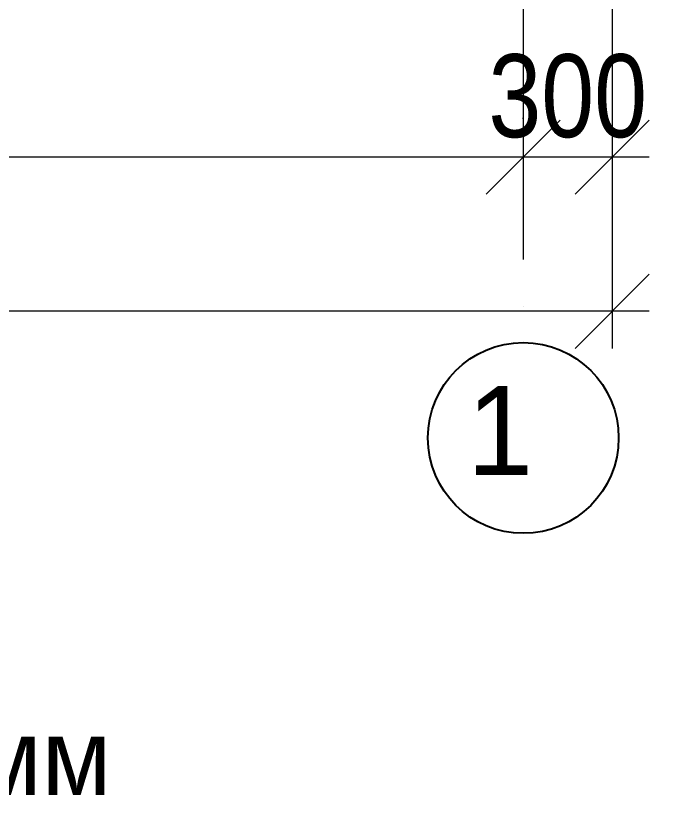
# Model space of a CAD drawing. Header units: millimetres. Extents: x 1067644 to 1117794, y -913136 to -692535.
# Drawn here: x 1109482 to 1111662, y -736105 to -733400 of the extents above; entities that cross this region are included whole.
import ezdxf

# ---------------------------------------------------------------- set-up
doc = ezdxf.new("R2010")
doc.units = ezdxf.units.MM
doc.linetypes.add('DASHDOT', pattern=[25.4, 12.7, -6.35, 0, -6.35])
doc.layers.add('Arcs_Circles_Ном._пера__98', color=7, linetype='Continuous', lineweight=20)
doc.styles.add('style3', font='ARIAAL_.TTF', dxfattribs={"height": 300})
doc.styles.add('yazitipi', font='ARIALN.TTF')
doc.styles.add('СГЕНЕРИР_СТИЛЬ_3', font='a3ar(la).ttf')
doc.dimstyles.new('sevda', dxfattribs={"dimscale": 100, "dimtxt": 2.8, "dimasz": 2.5, "dimexe": 1.25, "dimexo": 0.625, "dimtad": 1, "dimtxsty": 'yazitipi', "dimblk": 'OBLIQUE', "dimcen": 2.5, "dimdle": 1.25, "dimclrd": 253, "dimclre": 253, "dimclrt": 73, "dimaunit": 1, "dimadec": 3, "dimazin": 0, "dimtfac": 1, "dimtmove": 1, "dimatfit": 3, "dimfxl": 1, "dimlwd": 13, "dimlwe": 13, "dimarcsym": 0})

# ---------------------------------------------------------------- blocks, each defined once
blk = doc.blocks.new('_Oblique')
at = {"color": 0, "linetype": 'ByBlock', "lineweight": -2}
blk.add_line((-0.5, -0.5), (0.5, 0.5), dxfattribs=at)
blk = doc.blocks.new('*D476')
at = {"color": 253, "lineweight": 13, "ltscale": 5, "transparency": 16777216}
for p, q in [((1106193.6, -732458), (1106193.6, -734000.7)), ((1111193.6, -732458), (1111193.6, -734000.7)), ((1111318.6, -733875.7), (1106068.6, -733875.7))]:
    blk.add_line(p, q, dxfattribs=at)
at = {"layer": 'Defpoints', "color": 0, "ltscale": 5, "transparency": 16777216}
for p in [(1106193.6, -732395.5), (1111193.6, -732395.5), (1106193.6, -733875.7)]:
    blk.add_point(p, dxfattribs=at)
at = {"color": 253, "lineweight": 13, "ltscale": 5, "transparency": 16777216, "xscale": 250, "yscale": 250, "zscale": 250, "rotation": 180}
blk.add_blockref('_Oblique', (1106193.6, -733875.7), dxfattribs=at)
at = {"color": 253, "lineweight": 13, "ltscale": 5, "transparency": 16777216, "xscale": 250, "yscale": 250, "zscale": 250}
blk.add_blockref('_Oblique', (1111193.6, -733875.7), dxfattribs=at)
at = {"color": 73, "ltscale": 5, "transparency": 16777216, "insert": (1108693.6, -733670.3), "char_height": 280, "attachment_point": 5, "style": 'yazitipi'}
blk.add_mtext('5000', dxfattribs=at)
blk = doc.blocks.new('*D477')
at = {"color": 253, "lineweight": 13, "ltscale": 15, "transparency": 16777216}
for p, q in [((1111493.6, -733158), (1111493.6, -734520.7)), ((1105893.6, -733778.2), (1105893.6, -734520.7)), ((1111618.6, -734395.7), (1105768.6, -734395.7))]:
    blk.add_line(p, q, dxfattribs=at)
at = {"layer": 'Defpoints', "color": 0, "ltscale": 15, "transparency": 16777216}
for p in [(1111493.6, -733095.5), (1105893.6, -733715.7), (1105893.6, -734395.7)]:
    blk.add_point(p, dxfattribs=at)
at = {"color": 253, "lineweight": 13, "ltscale": 15, "transparency": 16777216, "xscale": 250, "yscale": 250, "zscale": 250, "rotation": 180}
blk.add_blockref('_Oblique', (1105893.6, -734395.7), dxfattribs=at)
at = {"color": 253, "lineweight": 13, "ltscale": 15, "transparency": 16777216, "xscale": 250, "yscale": 250, "zscale": 250}
blk.add_blockref('_Oblique', (1111493.6, -734395.7), dxfattribs=at)
at = {"color": 73, "ltscale": 15, "transparency": 16777216, "insert": (1108693.6, -734190.3), "char_height": 280, "attachment_point": 5, "style": 'yazitipi'}
blk.add_mtext('5600', dxfattribs=at)
blk = doc.blocks.new('*D473')
at = {"color": 253, "lineweight": 13, "ltscale": 15, "transparency": 16777216}
for p, q in [((1111493.6, -732658), (1111493.6, -734000.7)), ((1111193.6, -733158), (1111193.6, -734000.7)), ((1111618.6, -733875.7), (1111068.6, -733875.7))]:
    blk.add_line(p, q, dxfattribs=at)
at = {"layer": 'Defpoints', "color": 0, "ltscale": 15, "transparency": 16777216}
for p in [(1111493.6, -732595.5), (1111193.6, -733095.5), (1111193.6, -733875.7)]:
    blk.add_point(p, dxfattribs=at)
at = {"color": 253, "lineweight": 13, "ltscale": 15, "transparency": 16777216, "xscale": 250, "yscale": 250, "zscale": 250, "rotation": 180}
blk.add_blockref('_Oblique', (1111193.6, -733875.7), dxfattribs=at)
at = {"color": 253, "lineweight": 13, "ltscale": 15, "transparency": 16777216, "xscale": 250, "yscale": 250, "zscale": 250}
blk.add_blockref('_Oblique', (1111493.6, -733875.7), dxfattribs=at)
at = {"color": 73, "ltscale": 15, "transparency": 16777216, "insert": (1111343.6, -733670.3), "char_height": 280, "attachment_point": 5, "style": 'yazitipi'}
blk.add_mtext('300', dxfattribs=at)

msp = doc.modelspace()

# ---------------------------------------------------------------- linework, layer by layer
at = {"linetype": 'DASHDOT', "lineweight": 15, "ltscale": 25}
msp.add_line((1111193.63, -727552.24), (1111193.63, -734501.172), dxfattribs=at)
at = {"ltscale": 2}
msp.add_circle((1111193.63, -734822.898), 321.726, dxfattribs=at)

# ---------------------------------------------------------------- texts
at = {"ltscale": 2, "insert": (1111226.678, -734648.071), "char_height": 300, "width": 6406.56045, "attachment_point": 3, "style": 'style3'}
msp.add_mtext('1', dxfattribs=at)
at = {"layer": 'Arcs_Circles_Ном._пера__98', "linetype": 'Continuous', "insert": (1101319.276, -735938.367), "char_height": 256, "attachment_point": 4, "style": 'СГЕНЕРИР_СТИЛЬ_3'}
msp.add_mtext('{Дямирляшдирилмиш  сем-гум мящлулу  - 20-:-50  мм}', dxfattribs=at)

# ---------------------------------------------------------------- dimensions: what is measured, and where the dimension line sits
at = {"ltscale": 5}
dim = msp.add_linear_dim(base=(1106193.63, -733875.744), p1=(1111193.63, -732395.478), p2=(1106193.63, -732395.478), angle=180, dimstyle='sevda', dxfattribs=at)
dim.commit()
dim.dimension.update_dxf_attribs({"geometry": '*D476', "text_midpoint": (1108693.63, -733670.284)})
at = {"ltscale": 15}
dim = msp.add_linear_dim(base=(1111193.63, -733875.744), p1=(1111493.63, -732595.478), p2=(1111193.63, -733095.478), angle=180, dimstyle='sevda', dxfattribs=at)
dim.commit()
dim.dimension.update_dxf_attribs({"geometry": '*D473', "text_midpoint": (1111343.63, -733875.744), "dimtype": 160})
dim = msp.add_linear_dim(base=(1105893.63, -734395.744), p1=(1111493.63, -733095.478), p2=(1105893.63, -733715.744), angle=180, dimstyle='sevda', dxfattribs=at)
dim.commit()
dim.dimension.update_dxf_attribs({"geometry": '*D477', "text_midpoint": (1108693.63, -734190.284)})

doc.saveas('drawing.dxf')
